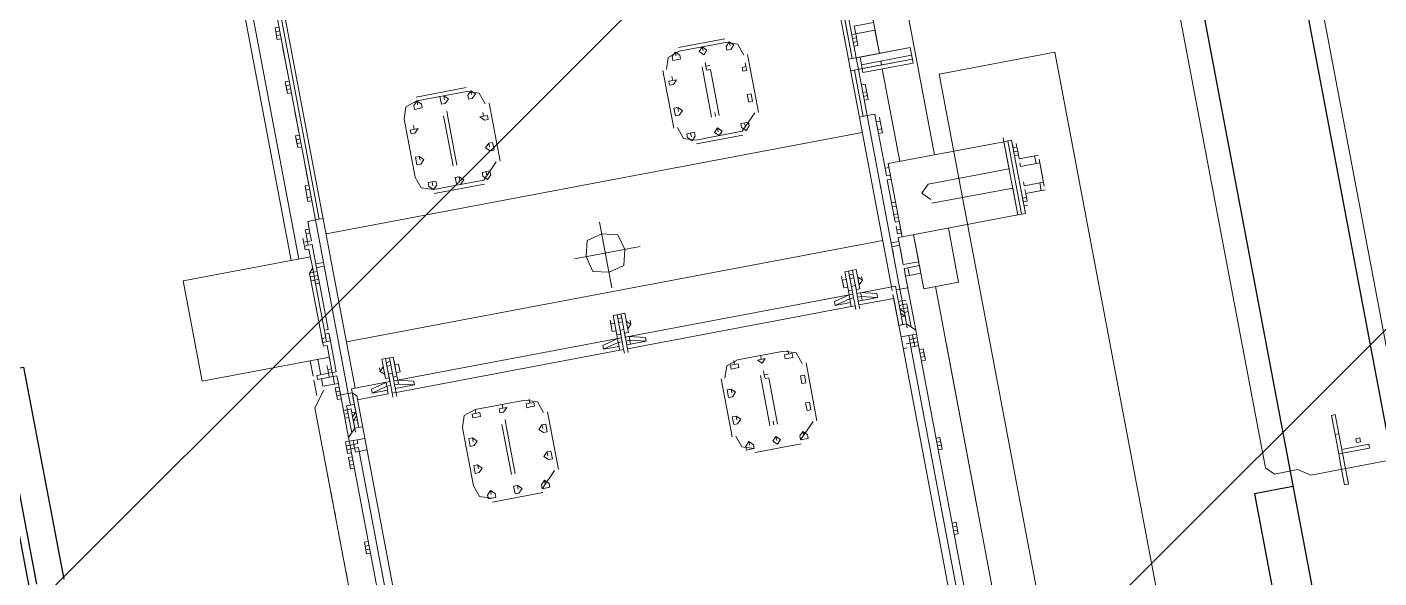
# Model space of a CAD drawing. Extents: x 407440 to 411585, y 6041728 to 6045069.
# Drawn here: x 410399.38 to 410419.14, y 6044248.62 to 6044256.68 of the extents above; entities that cross this region are included whole.
import ezdxf

# ---------------------------------------------------------------- set-up
doc = ezdxf.new("R2010")
doc.units = 0
doc.header["$LTSCALE"] = 5
doc.linetypes.add('foc-TIELINE', pattern=[1.875, 1.25, -0.625])
doc.layers.add('P-PROPOSED-EXISTING-H', color=59, linetype='Continuous')
doc.layers.add('T-TIE', color=201, linetype='foc-TIELINE')

# ---------------------------------------------------------------- blocks, each defined once
blk = doc.blocks.new('P-RIG-877')
at = {"layer": 'T-TIE', "linetype": 'ByBlock', "lineweight": 25}
for points in [[(8.4383, -11.343), (8.2202, -11.343), (8.1513, -11.2741), (7.9906, -11.2741), (7.9906, -10.5393), (-4.1905, -10.5393), (-4.1905, -14.2246), (7.9906, -14.2246), (7.9906, -13.1914), (8.0021, -13.1914), (7.9217, -13.1684)], [(8.4383, -17.4048), (8.2202, -17.4048), (8.1513, -17.4737), (7.9906, -17.4737), (7.9906, -18.2084), (-4.1905, -18.2084), (-4.1905, -14.5231), (7.9906, -14.5231), (7.9906, -15.5564), (8.0021, -15.5564), (7.9217, -15.5794)], [(3.1802, -14.5231), (3.1802, -14.6379), (3.869, -14.6379), (3.869, -14.5231)], [(2.7783, -18.1855), (2.1469, -18.1855), (2.1469, -18.1051), (2.7783, -18.1051)]]:
    blk.add_lwpolyline(points, dxfattribs=at)
at = {"layer": 'T-TIE', "linetype": 'ByBlock', "lineweight": 18}
for points in [[(3.1113, -14.592), (3.1342, -14.569), (3.1342, -14.5002), (3.1572, -14.4657), (3.1572, -14.1787), (0.6774, -14.1787), (0.6774, -14.4657), (0.7003, -14.5002), (0.7003, -14.569), (0.7233, -14.592)], [(3.0883, -14.305), (3.0768, -14.305), (3.0768, -14.3165), (3.0883, -14.3165)], [(2.0321, -15.1546), (2.0321, -15.166), (2.2502, -15.166), (2.2502, -15.1546)], [(2.962, -15.4416), (2.9735, -15.4416)], [(1.7336, -15.476), (1.7451, -15.476)], [(2.0321, -15.476), (1.7566, -15.476)], [(2.365, -15.5105), (2.365, -15.5219), (2.365, -15.5105), (2.3421, -15.5105), (2.3421, -15.476), (2.365, -15.476)], [(2.1469, -15.5219), (2.1469, -15.5105)], [(2.1584, -15.5219), (2.1584, -15.5105)], [(2.5602, -15.5219), (2.5602, -15.5334)], [(1.7451, -15.5564), (1.8828, -15.5564)], [(2.3995, -15.6597), (2.411, -15.6138), (2.3995, -15.6138), (2.388, -15.6597)], [(2.4339, -15.6712), (2.4224, -15.6712)], [(2.4224, -15.6827), (2.4339, -15.6827)], [(2.4339, -15.6827), (2.4224, -15.6827)], [(2.3765, -15.6942), (2.388, -15.6942)], [(1.5958, -15.9123), (1.6073, -15.8778), (1.6417, -15.8664), (1.6073, -15.8778)], [(1.6188, -15.9008), (1.6188, -15.9123), (1.6073, -15.9123), (1.5958, -15.9008), (1.6073, -15.8893)], [(1.6647, -15.8664), (1.6762, -15.8664)], [(1.6877, -15.8664), (1.6762, -15.8664), (1.6762, -15.8778), (1.6877, -15.8778)], [(1.7566, -15.8664), (1.768, -15.8664)], [(1.7795, -15.8778), (1.7566, -15.8778), (1.7566, -15.8664), (1.7795, -15.8664)], [(1.814, -15.8664), (1.8599, -15.9123)], [(1.8484, -15.9123), (1.8369, -15.9123), (1.8369, -15.8893), (1.8484, -15.8893), (1.8599, -15.9008)], [(2.5143, -15.9123), (2.5258, -15.8778), (2.5602, -15.8664), (2.5258, -15.8778)], [(2.5372, -15.9008), (2.5372, -15.9123), (2.5258, -15.9123), (2.5258, -15.8893), (2.5372, -15.8893)], [(2.5946, -15.8664), (2.6061, -15.8664)], [(2.6176, -15.8778), (2.5946, -15.8778), (2.5946, -15.8664), (2.6176, -15.8664)], [(2.675, -15.8664), (2.6865, -15.8664)], [(2.698, -15.8778), (2.675, -15.8778), (2.675, -15.8664), (2.698, -15.8664)], [(2.7324, -15.8664), (2.7783, -15.9123)], [(2.7783, -15.9123), (2.7669, -15.9123), (2.7554, -15.9008), (2.7669, -15.8893), (2.7783, -15.8893)], [(1.5958, -15.9008), (1.6073, -15.9008)], [(1.8369, -15.9008), (1.8484, -15.9008)], [(2.5143, -15.9008), (2.5258, -15.9008)], [(2.7554, -15.9008), (2.7669, -15.9008)], [(1.6188, -15.9812), (1.6073, -15.9927), (1.5958, -15.9812), (1.6073, -15.9697)], [(1.8599, -15.9812), (1.8484, -15.9927), (1.8369, -15.9812), (1.8484, -15.9697)], [(2.5372, -15.9812), (2.5258, -15.9927), (2.5258, -15.9697)], [(2.7783, -15.9812), (2.7669, -15.9927), (2.7554, -15.9812), (2.7669, -15.9697)], [(1.5958, -15.9812), (1.6073, -15.9812)], [(1.8369, -15.9812), (1.8484, -15.9812)], [(2.5143, -15.9812), (2.5258, -15.9812)], [(2.7554, -15.9812), (2.7669, -15.9812)], [(1.6417, -16.096), (1.6073, -16.0845), (1.5958, -16.0501), (1.6073, -16.0845)], [(1.6188, -16.073), (1.6073, -16.073), (1.5958, -16.0615), (1.6073, -16.0501), (1.6188, -16.0501)], [(1.5958, -16.0615), (1.6073, -16.0615)], [(1.6647, -16.0845), (1.6762, -16.0845)], [(1.6877, -16.096), (1.6762, -16.096), (1.6762, -16.073), (1.6877, -16.0845)], [(1.7795, -16.096), (1.7566, -16.096), (1.7566, -16.0845), (1.768, -16.073), (1.7795, -16.0845)], [(1.7566, -16.0845), (1.768, -16.0845)], [(1.8599, -16.0501), (1.8484, -16.0845), (1.814, -16.096), (1.8484, -16.0845)], [(1.8599, -16.0615), (1.8484, -16.073), (1.8369, -16.073), (1.8369, -16.0501), (1.8484, -16.0501)], [(1.8369, -16.0615), (1.8484, -16.0615)], [(2.5602, -16.096), (2.5258, -16.0845), (2.5143, -16.0501), (2.5258, -16.0845)], [(2.5143, -16.0615), (2.5258, -16.0615)], [(2.5372, -16.073), (2.5258, -16.073), (2.5258, -16.0501), (2.5372, -16.0501)], [(2.6176, -16.096), (2.5946, -16.096), (2.5946, -16.0845), (2.6061, -16.073), (2.6176, -16.0845)], [(2.5946, -16.0845), (2.6061, -16.0845)], [(2.698, -16.096), (2.675, -16.096), (2.675, -16.0845), (2.6865, -16.073), (2.698, -16.0845)], [(2.675, -16.0845), (2.6865, -16.0845)], [(2.7783, -16.0501), (2.7669, -16.0845), (2.7324, -16.096), (2.7669, -16.0845)], [(2.7783, -16.0615), (2.7783, -16.073), (2.7669, -16.073), (2.7554, -16.0615), (2.7669, -16.0501), (2.7783, -16.0501)], [(2.7554, -16.0615), (2.7669, -16.0615)], [(2.078, -16.3715), (2.0895, -16.4174), (2.1354, -16.4289), (2.1813, -16.4174), (2.1928, -16.3715), (2.1813, -16.3256), (2.1354, -16.3141), (2.0895, -16.3256)], [(2.3995, -16.3486), (2.411, -16.3026), (2.3995, -16.3026), (2.388, -16.3486)], [(2.388, -16.383), (2.3995, -16.383), (2.411, -16.4289), (2.3995, -16.4289)], [(2.4224, -16.3715), (2.4339, -16.3715)], [(2.4339, -16.3715), (2.4224, -16.3715)], [(1.5958, -16.6815), (1.6073, -16.6471), (1.6417, -16.6356), (1.6073, -16.6471)], [(1.6877, -16.6471), (1.6762, -16.6585), (1.6762, -16.6356), (1.6877, -16.6356)], [(1.7795, -16.6471), (1.768, -16.6585), (1.7566, -16.6471), (1.7566, -16.6356), (1.7795, -16.6356)], [(1.814, -16.6356), (1.8599, -16.6815)], [(2.5143, -16.6815), (2.5258, -16.6471), (2.5602, -16.6356), (2.5258, -16.6471)], [(2.6176, -16.6471), (2.6061, -16.6585), (2.5946, -16.6471), (2.5946, -16.6356), (2.6176, -16.6356)], [(2.698, -16.6471), (2.6865, -16.6585), (2.675, -16.6471), (2.675, -16.6356), (2.698, -16.6356)], [(2.7324, -16.6356), (2.7783, -16.6815)], [(1.6188, -16.67), (1.6188, -16.6815), (1.6073, -16.6815), (1.5958, -16.67), (1.6073, -16.6585)], [(1.5958, -16.67), (1.6073, -16.67)], [(1.6647, -16.6471), (1.6762, -16.6471)], [(1.7566, -16.6471), (1.768, -16.6471)], [(1.8484, -16.6815), (1.8369, -16.6815), (1.8369, -16.6585), (1.8484, -16.6585), (1.8599, -16.67)], [(1.8369, -16.67), (1.8484, -16.67)], [(2.5143, -16.67), (2.5258, -16.67)], [(2.5372, -16.67), (2.5372, -16.6815), (2.5258, -16.6815), (2.5258, -16.6585), (2.5372, -16.6585)], [(2.5946, -16.6471), (2.6061, -16.6471)], [(2.675, -16.6471), (2.6865, -16.6471)], [(2.7783, -16.6815), (2.7669, -16.6815), (2.7554, -16.67), (2.7669, -16.6585), (2.7783, -16.6585)], [(2.7554, -16.67), (2.7669, -16.67)], [(1.6188, -16.7619), (1.5958, -16.7619), (1.5958, -16.7504), (1.6073, -16.7389), (1.6188, -16.7504)], [(1.5958, -16.7504), (1.6073, -16.7504)], [(1.6417, -16.7504), (1.6532, -16.7504)], [(1.8599, -16.7619), (1.8369, -16.7619), (1.8369, -16.7504), (1.8484, -16.7389), (1.8599, -16.7504)], [(1.8369, -16.7504), (1.8484, -16.7504)], [(2.5143, -16.7504), (2.5258, -16.7504)], [(2.5372, -16.7619), (2.5258, -16.7619), (2.5258, -16.7389), (2.5372, -16.7504)], [(2.5602, -16.7504), (2.5717, -16.7504)], [(2.7783, -16.7619), (2.7554, -16.7619), (2.7554, -16.7504), (2.7669, -16.7389), (2.7783, -16.7504)], [(2.7554, -16.7504), (2.7669, -16.7504)], [(1.6188, -16.8422), (1.6073, -16.8422), (1.5958, -16.8308), (1.6073, -16.8193), (1.6188, -16.8193)], [(1.6417, -16.8767), (1.6073, -16.8652), (1.5958, -16.8308), (1.6073, -16.8652)], [(1.8599, -16.8308), (1.8484, -16.8652), (1.814, -16.8767), (1.8484, -16.8652)], [(1.8599, -16.8308), (1.8484, -16.8422), (1.8369, -16.8422), (1.8369, -16.8193), (1.8484, -16.8193)], [(1.8369, -16.8308), (1.8484, -16.8308)], [(2.5602, -16.8767), (2.5258, -16.8652), (2.5143, -16.8308), (2.5258, -16.8652)], [(2.5143, -16.8308), (2.5258, -16.8308)], [(2.5372, -16.8422), (2.5258, -16.8422), (2.5258, -16.8193), (2.5372, -16.8193)], [(2.7783, -16.8308), (2.7669, -16.8652), (2.7324, -16.8767), (2.7669, -16.8652)], [(2.7783, -16.8308), (2.7783, -16.8422), (2.7669, -16.8422), (2.7554, -16.8308), (2.7669, -16.8193), (2.7783, -16.8193)], [(2.7554, -16.8308), (2.7669, -16.8308)], [(1.6647, -16.8537), (1.6762, -16.8537)], [(1.6877, -16.8652), (1.6762, -16.8652), (1.6762, -16.8422), (1.6877, -16.8537)], [(1.7795, -16.8652), (1.7566, -16.8652), (1.7566, -16.8537), (1.768, -16.8422), (1.7795, -16.8537)], [(1.7566, -16.8537), (1.768, -16.8537)], [(2.6176, -16.8652), (2.5946, -16.8652), (2.5946, -16.8537), (2.6061, -16.8422), (2.6176, -16.8537)], [(2.5946, -16.8537), (2.6061, -16.8537)], [(2.698, -16.8652), (2.675, -16.8652), (2.675, -16.8537), (2.6865, -16.8422), (2.698, -16.8537)], [(2.675, -16.8537), (2.6865, -16.8537)], [(2.388, -17.0374), (2.3995, -17.0374), (2.411, -16.9915), (2.3995, -16.9915)], [(2.3765, -17.0604), (2.388, -17.0604)], [(2.3995, -17.0718), (2.411, -17.1178), (2.3995, -17.1178), (2.388, -17.0718)], [(2.4224, -17.0604), (2.4339, -17.0604)], [(2.4339, -17.0604), (2.4224, -17.0604)], [(1.4581, -17.1867), (1.4695, -17.1867)], [(1.9058, -17.2096), (1.9173, -17.2096), (1.9173, -17.2211), (1.9402, -17.2211), (1.9402, -17.2096), (1.9173, -17.2096)], [(1.9288, -17.2211), (1.9402, -17.2211)], [(1.9402, -17.2211), (1.9517, -17.2211)], [(1.9517, -17.2326), (1.9632, -17.2326)], [(2.2273, -17.2211), (2.2387, -17.2211)], [(2.3076, -17.2326), (2.3191, -17.2326)], [(2.388, -17.2211), (2.388, -17.2096)], [(2.4569, -17.1981), (2.4454, -17.1981), (2.4569, -17.1981), (2.4569, -17.2096), (2.4684, -17.2096), (2.4684, -17.1981)], [(2.5602, -17.1981), (2.5717, -17.1981)]]:
    blk.add_lwpolyline(points, close=True, dxfattribs=at)
for points in [[(3.0998, -14.3624), (3.0998, -14.282), (3.1113, -14.282), (3.1113, -14.3624), (3.1113, -14.3739), (3.1572, -14.3739), (3.2031, -14.3739), (3.1572, -14.3739), (3.1113, -14.3739), (3.0539, -14.3739), (2.9965, -14.3739), (3.0539, -14.3739), (3.0539, -14.3624), (2.9965, -14.3624), (2.9965, -14.3739), (3.0539, -14.3739)], [(2.9965, -14.3624), (3.0539, -14.3624), (3.1113, -14.3624), (3.1572, -14.3624), (3.2031, -14.3624), (3.1916, -14.3624)], [(3.0539, -14.3624), (2.9965, -14.3624), (2.9965, -14.3739)], [(3.1113, -14.3739), (3.1572, -14.3739), (3.1572, -14.3624), (3.2031, -14.3624)], [(3.1113, -14.3624), (3.1572, -14.3624), (3.1113, -14.3624)], [(3.2031, -14.3739), (3.2031, -14.3624), (3.2031, -14.3739)], [(5.2697, -15.3153), (1.8025, -15.3153), (1.8025, -14.9709), (5.2697, -14.9709)], [(2.0895, -15.0742), (2.0895, -15.1316), (2.078, -15.1316), (2.0665, -15.1316), (2.0551, -15.1316), (2.0551, -15.1431), (2.0436, -15.1431)], [(2.1125, -15.0857), (2.0895, -15.0857)], [(2.1584, -15.0742), (2.1125, -15.0742), (2.1125, -15.1316), (2.101, -15.1316)], [(2.1813, -15.0742), (2.101, -15.0742)], [(2.1699, -15.0742), (2.1699, -15.1316), (2.1584, -15.1316)], [(2.1928, -15.0857), (2.1699, -15.0857)], [(2.1928, -15.0742), (2.1928, -15.1316), (2.1813, -15.1316)], [(2.1928, -15.1431), (2.2043, -15.1431), (2.2043, -15.1316), (2.2158, -15.1316), (2.2043, -15.1316), (2.2043, -15.1431), (2.078, -15.1431), (2.0665, -15.1431), (2.0551, -15.1431), (2.0321, -15.1431), (2.2502, -15.1431), (2.2273, -15.1431), (2.2273, -15.1316)], [(2.0551, -15.1431), (2.0665, -15.1431), (2.0665, -15.1316), (2.0551, -15.1316), (2.0436, -15.1316)], [(2.078, -15.1316), (2.0665, -15.1316)], [(2.078, -15.1431), (2.078, -15.1316), (2.078, -15.1431)], [(2.2043, -15.1431), (2.2158, -15.1431), (2.2043, -15.1431), (2.2158, -15.1431), (2.2158, -15.1316), (2.2043, -15.1316), (2.1928, -15.1316), (2.2043, -15.1316)], [(2.1584, -15.4071), (2.1354, -15.4301), (2.1125, -15.4071), (2.1125, -15.166), (2.0321, -15.166), (2.0206, -15.166)], [(2.0321, -15.1546), (2.0321, -15.1431)], [(2.0321, -15.166), (2.0321, -15.5105), (2.2502, -15.5105), (2.2502, -15.166)], [(2.0665, -15.1431), (2.0665, -15.1431)], [(2.0665, -15.1431), (2.0665, -15.1431)], [(2.2387, -15.166), (2.2502, -15.166), (2.1699, -15.166), (2.1699, -15.4071)], [(2.2158, -15.1431), (2.2158, -15.1431)], [(2.2158, -15.1431), (2.2158, -15.1431)], [(2.2502, -15.1546), (2.2502, -15.1431), (2.2387, -15.1431)], [(2.0321, -15.3727), (1.0447, -15.3727), (1.0447, -15.476)], [(2.2502, -15.3727), (2.411, -15.3727), (2.411, -15.476), (2.2502, -15.476), (2.3306, -15.476), (2.3306, -15.5219), (2.2502, -15.5219), (2.2502, -15.5105)], [(1.7106, -15.3842), (1.7566, -15.3842), (1.7566, -15.5334), (1.7106, -15.5334), (1.7106, -15.3842), (1.7106, -15.5679)], [(1.7336, -15.3842), (1.7336, -15.5334)], [(1.7451, -15.5334), (1.7451, -15.3842), (1.7451, -15.5679)], [(3.3065, -15.4416), (2.411, -15.4416)], [(2.5717, -15.4416), (2.5832, -15.4416), (3.1113, -15.4416), (3.0998, -15.4416)], [(2.6635, -15.4416), (2.652, -15.4416)], [(2.6865, -15.4416), (2.675, -15.4416)], [(2.7324, -15.4416), (2.7209, -15.4416), (2.7095, -15.4416)], [(2.8013, -15.4416), (2.7898, -15.4416)], [(2.8243, -15.4416), (2.8128, -15.4416)], [(2.8702, -15.4416), (2.8587, -15.4416)], [(2.9046, -15.4416), (2.8931, -15.4416)], [(3.008, -15.4416), (2.9965, -15.4416)], [(3.0424, -15.4416), (3.0309, -15.4416)], [(1.6188, -15.476), (1.6188, -15.5334), (1.6417, -15.5334), (1.6417, -15.476), (1.6417, -15.5334), (1.6417, -15.476), (1.7106, -15.476), (1.2973, -15.476)], [(1.9976, -15.476), (1.9862, -15.476)], [(1.6417, -15.5449), (1.6417, -15.5334), (1.6762, -15.5334), (1.6762, -15.5449)], [(1.6647, -15.5449), (1.6647, -15.5334), (1.6417, -15.5334)], [(1.6417, -15.5334), (1.6417, -15.5334)], [(1.6417, -15.5334), (1.6417, -15.5334)], [(1.6532, -15.5449), (1.6532, -15.5334)], [(1.6532, -15.5334), (1.6532, -15.5334)], [(1.6532, -15.5334), (1.6532, -15.5334)], [(1.6647, -15.5334), (1.6647, -15.5334)], [(1.6647, -15.5334), (1.6647, -15.5334)], [(1.791, -15.5449), (1.791, -15.5334), (1.8369, -15.5334), (1.8369, -15.5449)], [(1.8254, -15.5449), (1.8254, -15.5334), (1.8025, -15.5334)], [(1.8025, -15.5334), (1.8025, -15.5334)], [(1.8025, -15.5334), (1.8025, -15.5334)], [(1.814, -15.5449), (1.814, -15.5334)], [(1.814, -15.5334), (1.814, -15.5334)], [(1.814, -15.5334), (1.814, -15.5334)], [(1.8254, -15.5334), (1.8254, -15.5334)], [(1.8254, -15.5334), (1.8254, -15.5334)], [(2.5258, -15.5219), (2.365, -15.5219), (2.3995, -15.5219), (2.3995, -15.5449), (2.4339, -15.5449), (2.3995, -15.5449), (1.8828, -15.5449), (1.8828, -15.5679)], [(2.3995, -15.5564), (2.3995, -15.5449), (1.8828, -15.5449), (1.8828, -15.5219), (1.9058, -15.5219), (1.8943, -15.5219), (1.9058, -15.5219), (1.9402, -15.5219)], [(1.8943, -15.5105), (1.9058, -15.5105), (1.9058, -15.5219), (1.9058, -15.5105), (1.9402, -15.5105), (1.9402, -15.5219), (2.0436, -15.5219), (2.0321, -15.5219), (2.0436, -15.5219), (2.0665, -15.5219), (2.0436, -15.5219), (2.0665, -15.5219), (2.0665, -15.5105), (2.0436, -15.5105), (2.0436, -15.5219), (2.0436, -15.5105), (2.0321, -15.5105)], [(1.9288, -15.5219), (1.9058, -15.5219), (1.9288, -15.5219), (1.9288, -15.5105)], [(1.9402, -15.5105), (1.9402, -15.5105)], [(1.9402, -15.5219), (1.9402, -15.5219)], [(2.0665, -15.5105), (2.0665, -15.5105)], [(2.0665, -15.5219), (2.0665, -15.5219)], [(2.2043, -15.5105), (2.2043, -15.5219), (2.078, -15.5219), (2.078, -15.5105)], [(2.1813, -15.5219), (2.1813, -15.5105), (2.1813, -15.5219)], [(2.1928, -15.5105), (2.1928, -15.5219)], [(2.2273, -15.5219), (2.2387, -15.5219), (2.2158, -15.5219), (2.2387, -15.5219), (2.2387, -15.5105), (2.2158, -15.5105)], [(2.2158, -15.5219), (2.2387, -15.5219), (2.2273, -15.5219), (2.2273, -15.5105), (2.2387, -15.5105)], [(2.2158, -15.5105), (2.2158, -15.5105)], [(2.2158, -15.5219), (2.2158, -15.5219)], [(2.2617, -15.5219), (2.2617, -15.5449)], [(2.2732, -15.5449), (2.2732, -15.5219)], [(2.3306, -15.5105), (2.3306, -15.5219), (2.2961, -15.5219), (2.2847, -15.5219)], [(2.365, -15.5219), (2.3421, -15.5219), (2.365, -15.5219), (2.3535, -15.5219), (2.365, -15.5219), (2.3421, -15.5219), (2.3421, -15.5105)], [(2.3421, -15.5105), (2.3421, -15.5105)], [(2.3421, -15.5219), (2.3421, -15.5219)], [(2.365, -15.5105), (2.3535, -15.5105)], [(2.5372, -15.5449), (2.5487, -15.5449), (2.5487, -15.5219), (2.5372, -15.5219), (2.5487, -15.5219), (2.5372, -15.5219), (2.5258, -15.5219), (2.5028, -15.5449), (2.5028, -15.5679), (2.5028, -15.5564), (2.388, -15.5564), (2.388, -15.6712), (2.3995, -15.6712), (2.3995, -15.6597), (2.3995, -15.6712), (2.4224, -15.6712), (2.4224, -15.5679), (3.6853, -15.5679), (3.6853, -15.763)], [(2.5143, -15.5449), (2.4684, -15.5449), (2.4569, -15.5449), (2.4684, -15.5449), (2.4684, -15.5334), (2.4569, -15.5334), (2.4569, -15.5564), (2.4569, -15.5449), (2.4454, -15.5449), (2.4339, -15.5449), (2.4454, -15.5449), (2.4569, -15.5449), (2.4684, -15.5449), (2.4569, -15.5449), (2.4684, -15.5449), (2.4569, -15.5449)], [(2.4339, -15.5564), (2.4339, -15.5334)], [(2.4684, -15.5219), (2.4569, -15.5219), (2.4454, -15.5219)], [(2.4454, -15.5449), (2.4569, -15.5449), (2.4684, -15.5449), (2.4569, -15.5449), (2.4454, -15.5449), (2.4454, -15.5334), (2.4454, -15.5564)], [(2.4684, -15.5334), (2.4569, -15.5334), (2.4454, -15.5334)], [(2.4454, -15.5564), (2.4454, -15.5334), (2.4454, -15.5564)], [(2.4569, -15.5564), (2.4684, -15.5449), (2.4684, -15.5334), (2.5143, -15.5334)], [(2.5372, -15.5679), (2.5372, -15.5219), (2.5487, -15.5219), (2.5717, -15.5219)], [(2.5602, -15.5449), (2.5487, -15.5449), (2.5602, -15.5449), (2.5487, -15.5449), (2.5602, -15.5449), (2.5602, -15.5564), (2.5602, -15.5334), (2.5717, -15.5334), (2.5487, -15.5334), (2.5372, -15.5334)], [(2.5487, -15.5334), (2.5487, -15.5449)], [(3.4672, -15.5449), (3.4213, -15.5449), (3.4213, -15.5219), (2.5717, -15.5219), (2.5717, -15.5334), (2.5717, -15.5449), (2.5602, -15.5449), (2.5717, -15.5449), (2.5602, -15.5449), (2.5717, -15.5449)], [(2.5602, -15.5334), (2.5602, -15.5334)], [(2.5602, -15.5334), (2.5602, -15.5564)], [(2.5602, -15.5334), (2.5602, -15.5334)], [(2.5832, -15.5219), (2.5832, -15.5105), (2.6176, -15.5105), (2.6176, -15.5219)], [(2.6061, -15.5219), (2.6061, -15.5105), (2.5832, -15.5105)], [(2.5832, -15.5105), (2.5832, -15.5105)], [(2.5832, -15.5219), (2.5832, -15.5219)], [(2.5946, -15.5219), (2.5946, -15.5105)], [(2.5946, -15.5105), (2.5946, -15.5105)], [(2.5946, -15.5219), (2.5946, -15.5219)], [(2.6061, -15.5105), (2.6061, -15.5105)], [(2.6061, -15.5219), (2.6061, -15.5219)], [(2.8472, -15.5219), (2.8472, -15.5105), (2.8817, -15.5105), (2.8817, -15.5219)], [(2.8702, -15.5219), (2.8702, -15.5105), (2.8472, -15.5105)], [(2.8472, -15.5105), (2.8472, -15.5105)], [(2.8472, -15.5219), (2.8472, -15.5219)], [(2.8587, -15.5219), (2.8587, -15.5105)], [(2.8587, -15.5105), (2.8587, -15.5105)], [(2.8587, -15.5219), (2.8587, -15.5219)], [(2.8702, -15.5105), (2.8702, -15.5105)], [(2.8702, -15.5219), (2.8702, -15.5219)], [(3.0998, -15.5219), (3.0998, -15.5105), (3.1342, -15.5105), (3.1342, -15.5219)], [(3.1113, -15.5219), (3.1113, -15.5105), (3.1342, -15.5105)], [(3.1113, -15.5105), (3.1113, -15.5105)], [(3.1113, -15.5219), (3.1113, -15.5219)], [(3.1228, -15.5219), (3.1228, -15.5105)], [(3.1228, -15.5105), (3.1228, -15.5105)], [(3.1228, -15.5219), (3.1228, -15.5219)], [(3.1342, -15.5105), (3.1342, -15.5105)], [(3.1342, -15.5219), (3.1342, -15.5219)], [(2.3995, -15.5679), (2.388, -15.5679), (0.1148, -15.5679)], [(1.8828, -15.5449), (1.7451, -15.5449), (1.7106, -15.5449), (1.2744, -15.5449), (1.2514, -15.5449), (1.2055, -15.5449), (1.1251, -15.5449), (1.1251, -15.5564), (1.1251, -15.5679)], [(1.4121, -15.5564), (1.7106, -15.5564), (1.2744, -15.5564)], [(1.9288, -17.1637), (1.9288, -15.5679)], [(2.101, -15.5449), (2.0895, -15.5449)], [(2.2502, -17.1637), (2.2502, -15.5679)], [(2.2961, -15.5449), (2.2847, -15.5449)], [(2.411, -15.5564), (2.411, -15.5564)], [(2.5028, -15.5679), (2.411, -15.5679)], [(2.4798, -15.5564), (2.4798, -15.5449), (2.4684, -15.5564)], [(2.5028, -15.5449), (2.4798, -15.5449)], [(2.5487, -15.5449), (2.5487, -15.5449)], [(3.4098, -15.5449), (3.4213, -15.5449), (3.4098, -15.5449), (3.4213, -15.5449), (2.5717, -15.5449), (3.4327, -15.5449), (3.4327, -15.5679)], [(2.5717, -15.5679), (2.5717, -15.5564)], [(2.411, -15.6138), (2.411, -15.6712)], [(2.3535, -15.6597), (2.365, -15.6597), (2.3421, -15.6597), (2.3535, -15.6482), (2.365, -15.6597)], [(2.3535, -15.6482), (2.3421, -15.6482)], [(2.388, -16.3486), (2.3995, -16.3486), (2.3995, -16.36), (2.388, -16.36), (2.3765, -16.36), (2.388, -16.36), (2.388, -15.6827), (2.3765, -15.6827), (2.3765, -15.6942), (2.3191, -15.6942), (2.3191, -15.6597), (2.3765, -15.6597), (2.3765, -15.6712), (2.3306, -15.6712)], [(2.3191, -15.6712), (2.3306, -15.6712), (2.3306, -15.6827), (2.3421, -15.6827), (2.3421, -15.6712)], [(2.388, -16.36), (2.3995, -16.36), (2.4224, -16.36), (2.4339, -16.36), (2.4224, -16.36), (2.4224, -15.6942), (2.3995, -15.6942), (2.411, -15.7401), (2.3995, -15.7401), (2.388, -15.6942), (2.3995, -15.6942), (2.3995, -15.6827), (2.388, -15.6827), (2.3765, -15.6827), (2.3306, -15.6827), (2.3191, -15.6827)], [(2.3535, -15.6827), (2.365, -15.6827), (2.3535, -15.6827), (2.365, -15.6827), (2.365, -15.6712), (2.365, -15.6827), (2.3995, -15.6827), (2.411, -15.6827), (2.4224, -15.6827), (2.4224, -15.6942)], [(2.388, -15.6712), (2.3995, -15.6712), (2.365, -15.6712), (2.3535, -15.6712), (2.365, -15.6712)], [(2.388, -15.6597), (2.388, -15.6597)], [(2.411, -15.6597), (2.3995, -15.6597)], [(2.411, -15.6712), (2.411, -15.6712)], [(2.411, -15.6712), (2.411, -15.6712)], [(2.411, -15.6827), (2.411, -15.6827)], [(2.411, -15.6827), (2.411, -15.6827)], [(2.4224, -15.6712), (2.4224, -15.6712)], [(2.3306, -15.7056), (2.3421, -15.7056), (2.3421, -15.6942)], [(2.3535, -15.7056), (2.365, -15.7056), (2.3421, -15.7056), (2.365, -15.7056), (2.365, -15.6942)], [(2.388, -15.6942), (2.3995, -15.6942), (2.388, -15.6942), (2.3765, -15.6942)], [(2.3995, -15.6942), (2.3995, -15.6942)], [(2.411, -15.6942), (2.411, -15.7401)], [(1.814, -15.8549), (1.6417, -15.8549), (1.814, -15.8549)], [(1.6762, -15.8664), (1.6647, -15.8664)], [(1.768, -15.8664), (1.7566, -15.8664)], [(2.7324, -15.8549), (2.5602, -15.8549), (2.7324, -15.8549)], [(2.6061, -15.8664), (2.5946, -15.8664)], [(2.6865, -15.8664), (2.675, -15.8664)], [(1.5843, -15.9123), (1.5843, -16.0501)], [(1.6073, -15.9008), (1.5958, -15.9008)], [(1.5958, -15.9123), (1.5958, -16.0501)], [(1.8599, -16.0501), (1.8599, -15.9123)], [(1.8714, -16.0501), (1.8714, -15.9123)], [(2.5258, -15.9008), (2.5143, -15.9008)], [(2.5143, -15.9123), (2.5143, -16.0501), (2.5143, -15.9123)], [(2.7898, -16.0501), (2.7898, -15.9123), (2.7898, -16.0501)], [(1.6532, -15.9812), (1.6417, -15.9812), (1.6532, -15.9812), (1.6532, -15.9697)], [(1.6417, -15.9812), (1.6647, -15.9812), (1.6647, -15.9697), (1.8025, -15.9697)], [(2.7209, -15.9697), (2.5832, -15.9697), (2.5832, -15.9812), (2.5717, -15.9812), (2.5602, -15.9812), (2.5717, -15.9812), (2.5717, -15.9697)], [(1.6073, -15.9812), (1.5958, -15.9812)], [(1.8025, -15.9927), (1.6532, -15.9927)], [(1.8025, -15.9812), (1.791, -15.9812)], [(2.5258, -15.9812), (2.5143, -15.9812)], [(2.7209, -15.9927), (2.5717, -15.9927)], [(2.7209, -15.9812), (2.7095, -15.9812)], [(1.6073, -16.0615), (1.5958, -16.0615)], [(1.6762, -16.0845), (1.6647, -16.0845)], [(1.768, -16.0845), (1.7566, -16.0845)], [(2.5258, -16.0615), (2.5143, -16.0615)], [(2.6061, -16.0845), (2.5946, -16.0845)], [(2.6865, -16.0845), (2.675, -16.0845)], [(1.6417, -16.1075), (1.814, -16.1075), (1.6417, -16.1075)], [(2.5602, -16.1075), (2.7324, -16.1075), (2.5602, -16.1075)], [(2.1354, -16.4634), (2.1354, -16.2682)], [(2.411, -16.3026), (2.411, -16.36)], [(2.3765, -17.0489), (2.388, -17.0489), (2.388, -16.3715), (2.3765, -16.3715), (2.3765, -16.383), (2.3191, -16.383), (2.3191, -16.3486), (2.3765, -16.3486), (2.3765, -16.36), (2.3306, -16.36)], [(2.3191, -16.36), (2.3306, -16.36), (2.3306, -16.3715), (2.3421, -16.3715), (2.3421, -16.36)], [(2.3535, -16.3486), (2.365, -16.3486), (2.3421, -16.3486), (2.3535, -16.3371), (2.365, -16.3486)], [(2.3535, -16.3371), (2.3421, -16.3371)], [(2.3535, -16.3715), (2.365, -16.3715), (2.3535, -16.3715), (2.365, -16.3715), (2.365, -16.36), (2.365, -16.3715), (2.3995, -16.3715), (2.411, -16.3715), (2.4224, -16.3715), (2.4224, -16.383)], [(2.3995, -16.36), (2.365, -16.36), (2.3535, -16.36), (2.365, -16.36)], [(2.388, -16.3486), (2.388, -16.3486)], [(2.411, -16.3486), (2.3995, -16.3486)], [(2.411, -16.36), (2.411, -16.36)], [(2.411, -16.36), (2.411, -16.36)], [(2.4224, -16.36), (2.4224, -16.36)], [(2.2387, -16.3715), (2.0436, -16.3715)], [(2.3765, -16.3715), (2.3306, -16.3715), (2.3191, -16.3715)], [(2.3306, -16.3945), (2.3421, -16.3945), (2.3421, -16.383)], [(2.3535, -16.3945), (2.365, -16.3945), (2.3421, -16.3945), (2.365, -16.3945), (2.365, -16.383)], [(2.3995, -16.383), (2.3995, -16.3715), (2.388, -16.3715), (2.388, -16.383), (2.3765, -16.383)], [(2.4224, -17.0489), (2.4339, -17.0489), (2.4224, -17.0489), (2.4224, -16.383), (2.3995, -16.383), (2.3995, -16.3715), (2.388, -16.3715)], [(2.3995, -16.383), (2.3995, -16.383)], [(2.411, -16.3715), (2.411, -16.3715)], [(2.411, -16.3715), (2.411, -16.3715)], [(2.411, -16.383), (2.411, -16.4289)], [(0.1492, -16.4174), (0.1492, -16.4289), (0.2067, -16.4289), (0.2067, -16.4174), (0.2067, -16.4289), (0.1952, -16.4289), (0.1952, -16.4404), (0.1952, -16.4519), (0.1952, -17.1637), (0.1148, -17.1637), (2.388, -17.1637)], [(1.814, -16.6241), (1.6417, -16.6241), (1.814, -16.6241)], [(2.7324, -16.6241), (2.5602, -16.6241), (2.7324, -16.6241)], [(1.6073, -16.67), (1.5958, -16.67)], [(1.6762, -16.6471), (1.6647, -16.6471)], [(1.768, -16.6471), (1.7566, -16.6471)], [(2.5258, -16.67), (2.5143, -16.67)], [(2.6061, -16.6471), (2.5946, -16.6471)], [(2.6865, -16.6471), (2.675, -16.6471)], [(1.5843, -16.6815), (1.5843, -16.8308)], [(1.5958, -16.6815), (1.5958, -16.8308), (1.6073, -16.8308), (1.5958, -16.8308), (1.6073, -16.8308)], [(1.8599, -16.8308), (1.8599, -16.6815)], [(1.8714, -16.8308), (1.8714, -16.6815)], [(2.5143, -16.6815), (2.5143, -16.8308), (2.5143, -16.6815)], [(2.7898, -16.8308), (2.7898, -16.6815), (2.7898, -16.8308)], [(1.6073, -16.7504), (1.5958, -16.7504)], [(1.6532, -16.7504), (1.6417, -16.7504), (1.6647, -16.7504), (1.8025, -16.7504), (1.791, -16.7504)], [(2.5258, -16.7504), (2.5143, -16.7504)], [(2.7095, -16.7504), (2.7209, -16.7504), (2.5832, -16.7504), (2.5717, -16.7504), (2.5602, -16.7504)], [(1.8025, -16.7619), (1.6532, -16.7619)], [(2.7209, -16.7619), (2.5717, -16.7619)], [(2.5258, -16.8308), (2.5143, -16.8308)], [(1.6417, -16.8767), (1.814, -16.8767), (1.6417, -16.8767)], [(1.6762, -16.8537), (1.6647, -16.8537)], [(1.768, -16.8537), (1.7566, -16.8537)], [(2.5602, -16.8767), (2.7324, -16.8767), (2.5602, -16.8767)], [(2.6061, -16.8537), (2.5946, -16.8537)], [(2.6865, -16.8537), (2.675, -16.8537)], [(3.6853, -16.9685), (3.6853, -17.1637), (2.411, -17.1637), (2.3995, -17.1752), (2.3995, -17.1867), (1.8828, -17.1867), (1.8828, -17.1637)], [(2.411, -17.0489), (2.411, -16.9915)], [(2.3306, -17.0374), (2.3421, -17.0374), (2.365, -17.0374), (2.365, -17.0259), (2.3421, -17.0259), (2.3421, -17.0374)], [(2.3306, -17.0604), (2.3765, -17.0604), (2.3765, -17.0718), (2.3191, -17.0718), (2.3191, -17.0374), (2.3765, -17.0374), (2.3765, -17.0489), (2.3306, -17.0489), (2.3191, -17.0489)], [(2.3191, -17.0604), (2.3306, -17.0604), (2.3306, -17.0489), (2.3421, -17.0489), (2.3421, -17.0604)], [(2.3535, -17.0718), (2.365, -17.0718), (2.3421, -17.0718), (2.3535, -17.0833), (2.365, -17.0718)], [(2.411, -17.1178), (2.411, -17.0718), (2.3995, -17.0718), (2.3995, -17.0604), (2.411, -17.0604), (2.4224, -17.0604), (2.4224, -17.0489), (2.3995, -17.0489), (2.365, -17.0489), (2.3535, -17.0489), (2.365, -17.0489), (2.365, -17.0604), (2.365, -17.0489)], [(2.411, -17.1752), (2.5028, -17.1752), (2.388, -17.1752), (2.388, -17.0604), (2.3995, -17.0604), (2.365, -17.0604), (2.3535, -17.0604), (2.365, -17.0604), (2.3535, -17.0604)], [(2.388, -17.0489), (2.3995, -17.0489), (2.3995, -17.0374), (2.3995, -17.0489), (2.388, -17.0489), (2.388, -17.0374), (2.3765, -17.0374)], [(2.4224, -17.1637), (2.4224, -17.0718), (2.3995, -17.0718), (2.388, -17.0718), (2.3995, -17.0718)], [(2.388, -17.0718), (2.388, -17.0718)], [(2.3995, -17.0374), (2.3995, -17.0374)], [(2.411, -17.0489), (2.411, -17.0489)], [(2.411, -17.0489), (2.411, -17.0489)], [(2.411, -17.0604), (2.411, -17.0604)], [(2.411, -17.0604), (2.411, -17.0604)], [(2.4224, -17.0718), (2.4224, -17.0718)], [(2.3535, -17.0833), (2.3421, -17.0833)], [(1.9862, -17.2555), (1.1251, -17.2555), (1.0677, -17.1867), (1.0677, -17.1637)], [(1.8828, -17.1752), (1.4121, -17.1752), (1.1251, -17.1752), (1.1251, -17.1867), (1.1366, -17.1867), (1.1366, -17.1981), (1.1481, -17.1981), (1.1481, -17.1867), (1.1366, -17.1867), (1.1481, -17.1867), (1.1366, -17.1867), (1.1481, -17.1867), (1.1366, -17.1867)], [(1.171, -17.2096), (1.1825, -17.2096), (1.1825, -17.1867), (1.2055, -17.1867), (1.8828, -17.1867), (2.3995, -17.1867), (2.4339, -17.1867), (2.3995, -17.1867), (2.3995, -17.2096), (2.365, -17.2096), (2.3421, -17.2096)], [(1.3432, -17.1867), (1.3432, -17.1981), (1.3088, -17.1981), (1.3088, -17.1867)], [(1.3203, -17.1867), (1.3203, -17.1981), (1.3432, -17.1981)], [(1.3318, -17.1867), (1.3318, -17.1981)], [(1.3662, -17.1867), (1.3777, -17.1867), (1.4466, -17.1867)], [(1.4351, -17.1867), (1.4236, -17.1867)], [(1.4695, -17.1867), (1.4695, -17.1981), (1.504, -17.1981), (1.504, -17.1867), (1.5384, -17.1867), (1.5269, -17.1867), (1.5155, -17.1867)], [(1.481, -17.1867), (1.481, -17.1981), (1.504, -17.1981)], [(1.4925, -17.1867), (1.4925, -17.1981)], [(1.5729, -17.1867), (1.5614, -17.1867), (1.6303, -17.1867), (1.6303, -17.1981), (1.6647, -17.1981), (1.6647, -17.1867)], [(1.6188, -17.1867), (1.6073, -17.1867)], [(1.6532, -17.1867), (1.6532, -17.1981), (1.6303, -17.1981)], [(1.6417, -17.1867), (1.6417, -17.1981)], [(1.7221, -17.1867), (1.7106, -17.1867)], [(1.7336, -17.1867), (1.7221, -17.1867), (1.7795, -17.1867), (1.768, -17.1867)], [(1.7566, -17.1867), (1.768, -17.1867), (1.7566, -17.1867), (1.7451, -17.1867)], [(1.8254, -17.1867), (1.8254, -17.1981), (1.7795, -17.1981), (1.7795, -17.1867)], [(1.814, -17.1867), (1.814, -17.1981), (1.791, -17.1981), (1.791, -17.1867)], [(1.8828, -17.1867), (1.8828, -17.2096), (1.9058, -17.2096), (1.9058, -17.2211), (1.9173, -17.2211), (1.9402, -17.2211), (1.9402, -17.2326), (1.9288, -17.2326), (1.9402, -17.2326)], [(2.0091, -17.1867), (2.0091, -17.2096)], [(2.0436, -17.2211), (2.0436, -17.2096), (2.0321, -17.2096), (2.0206, -17.2096), (2.0206, -17.1867)], [(2.101, -17.1867), (2.0895, -17.1867)], [(2.2961, -17.1867), (2.2847, -17.1867)], [(2.5028, -17.1637), (2.5028, -17.1867), (2.5258, -17.2096), (2.365, -17.2096), (2.3535, -17.2096), (2.365, -17.2096), (2.3421, -17.2096), (2.3421, -17.2211), (2.365, -17.2211), (2.365, -17.2096), (2.365, -17.2211), (2.3421, -17.2211), (2.3421, -17.2326), (2.3306, -17.2326), (2.3191, -17.2326), (2.3306, -17.2326), (2.3421, -17.2326)], [(2.4339, -17.1752), (2.4339, -17.1981), (2.4454, -17.1981), (2.4454, -17.2096), (2.4569, -17.2096), (2.4684, -17.2096), (2.4684, -17.1981), (2.4569, -17.1981), (2.4684, -17.1981), (2.4569, -17.1981), (2.4684, -17.1981), (2.4569, -17.1981), (2.4684, -17.1981)], [(2.5143, -17.1867), (2.4684, -17.1867), (2.4569, -17.1752), (2.4569, -17.1867), (2.4454, -17.1867), (2.4569, -17.1867), (2.4684, -17.1867)], [(2.4454, -17.2096), (2.4454, -17.1867), (2.4454, -17.2096)], [(2.4798, -17.1752), (2.4798, -17.1867), (2.4684, -17.1752)], [(2.5028, -17.1867), (2.4798, -17.1867)], [(2.5028, -17.1752), (2.4913, -17.1752)], [(2.5372, -17.1637), (2.5372, -17.2211), (2.5487, -17.2211), (2.5717, -17.2211), (2.5717, -17.2096), (2.5487, -17.2096), (2.5372, -17.2096), (2.5487, -17.2096), (2.5372, -17.2096), (2.5258, -17.2096)], [(2.5372, -17.1981), (2.5487, -17.1981), (2.5602, -17.1981), (2.5487, -17.1981), (2.5602, -17.1981), (2.5602, -17.2096), (2.5602, -17.1867), (2.5717, -17.1867), (2.5717, -17.1637)], [(2.5487, -17.1981), (2.5487, -17.1867), (2.5372, -17.1867)], [(2.5602, -17.2211), (2.5602, -17.2096), (2.5602, -17.1867), (2.5602, -17.1981), (2.5717, -17.1981), (2.5602, -17.1981), (2.5487, -17.1981), (2.5487, -17.2211)], [(3.4327, -17.1637), (3.4327, -17.1867), (2.5717, -17.1867), (3.4213, -17.1867), (3.4098, -17.1867), (3.4213, -17.1867)], [(2.5717, -17.1981), (2.5717, -17.1867)], [(1.3203, -17.1981), (1.3203, -17.1981)], [(1.3203, -17.1981), (1.3203, -17.1981)], [(1.3318, -17.1981), (1.3318, -17.1981)], [(1.3318, -17.1981), (1.3318, -17.1981)], [(1.3432, -17.1981), (1.3432, -17.1981)], [(1.3432, -17.1981), (1.3432, -17.1981)], [(1.481, -17.1981), (1.481, -17.1981)], [(1.481, -17.1981), (1.481, -17.1981)], [(1.4925, -17.1981), (1.4925, -17.1981)], [(1.4925, -17.1981), (1.4925, -17.1981)], [(1.504, -17.1981), (1.504, -17.1981)], [(1.504, -17.1981), (1.504, -17.1981)], [(1.6303, -17.1981), (1.6303, -17.1981)], [(1.6303, -17.1981), (1.6303, -17.1981)], [(1.6417, -17.1981), (1.6417, -17.1981)], [(1.6417, -17.1981), (1.6417, -17.1981)], [(1.6532, -17.1981), (1.6532, -17.1981)], [(1.6532, -17.1981), (1.6532, -17.1981)], [(1.791, -17.1981), (1.791, -17.1981)], [(1.791, -17.1981), (1.791, -17.1981)], [(1.8025, -17.1981), (1.8025, -17.1981)], [(1.8025, -17.1981), (1.8025, -17.1981)], [(1.814, -17.1981), (1.814, -17.1981)], [(1.814, -17.1981), (1.814, -17.1981)], [(1.9402, -17.2096), (1.9173, -17.2096)], [(1.9288, -17.2326), (1.9402, -17.2326), (1.9517, -17.2326), (1.9517, -17.2211), (1.9517, -17.2096), (2.0321, -17.2096), (2.0321, -17.2211), (2.0436, -17.2211), (2.0665, -17.2211), (2.0665, -17.2096), (2.0321, -17.2096), (2.0551, -17.2096), (2.0551, -17.2211), (2.0551, -17.2326), (2.0551, -17.2211), (2.2273, -17.2211), (2.2387, -17.2211), (2.2387, -17.2096), (2.2387, -17.2211), (2.2158, -17.2211), (2.2158, -17.2096), (2.2387, -17.2096)], [(1.9402, -17.2096), (1.9402, -17.2096)], [(1.9402, -17.2211), (1.9402, -17.2211)], [(1.9517, -17.2211), (1.9517, -17.2211)], [(1.9517, -17.2326), (1.9517, -17.2326)], [(1.9632, -17.2326), (1.9517, -17.2326)], [(1.9632, -17.2211), (1.9632, -17.2326), (1.9632, -17.2211), (2.0321, -17.2211), (2.0321, -17.2326), (2.0436, -17.2326), (2.0321, -17.2326), (2.0436, -17.2326), (2.0551, -17.2326), (2.0436, -17.2326), (2.0321, -17.2326)], [(2.2847, -17.2211), (2.2847, -17.6), (1.9862, -17.6), (1.9862, -17.2211)], [(2.3191, -17.2211), (2.3306, -17.2211), (2.3191, -17.2211), (2.2502, -17.2211), (2.2502, -17.2326), (2.0321, -17.2326), (2.0206, -17.2211), (2.0321, -17.2211)], [(2.0551, -17.2211), (2.0321, -17.2211), (2.0436, -17.2211), (2.0436, -17.2326), (2.0551, -17.2326)], [(2.0436, -17.2211), (2.0436, -17.2211)], [(2.0436, -17.2326), (2.0436, -17.2326)], [(2.0665, -17.2096), (2.2043, -17.2096), (2.2043, -17.2211)], [(2.0665, -17.2096), (2.0665, -17.2096)], [(2.0665, -17.2211), (2.0665, -17.2211)], [(2.2158, -17.2096), (2.2387, -17.2096), (2.2273, -17.2096), (2.2387, -17.2096), (2.3306, -17.2096), (2.3306, -17.2211), (2.3421, -17.2211), (2.3421, -17.267), (2.3306, -17.267), (2.3306, -17.2326), (2.3306, -17.2211)], [(2.2158, -17.2096), (2.2158, -17.2096)], [(2.2158, -17.2211), (2.2387, -17.2211), (2.2387, -17.2326), (2.2273, -17.2326), (2.2387, -17.2326), (2.2273, -17.2326), (2.2158, -17.2326), (2.2273, -17.2326), (2.2158, -17.2326)], [(2.2158, -17.2211), (2.2158, -17.2211)], [(2.2273, -17.2211), (2.2273, -17.2326), (2.2273, -17.2211)], [(2.2387, -17.2326), (2.2273, -17.2326)], [(2.2387, -17.2211), (2.2387, -17.2211)], [(2.2387, -17.2326), (2.2387, -17.2326)], [(2.2502, -17.2211), (2.2502, -17.2326)], [(2.3191, -17.2326), (2.3076, -17.2326)], [(2.3191, -17.2211), (2.3191, -17.2326), (2.3191, -17.2211)], [(2.3306, -17.2211), (2.3306, -17.2211)], [(2.3306, -17.2326), (2.3306, -17.2326)], [(2.3421, -17.2096), (2.3421, -17.2096)], [(2.3535, -17.2211), (2.365, -17.2211), (2.365, -17.2555), (2.3421, -17.2555)], [(2.3421, -17.2211), (2.3421, -17.2211)], [(2.3765, -17.2555), (2.4224, -17.29), (3.3065, -17.29), (3.3524, -17.2555), (3.3639, -17.2096)], [(2.411, -17.2211), (2.411, -17.2096), (2.411, -17.2211), (2.3765, -17.2211), (2.3765, -17.2096), (2.3765, -17.2211), (2.3995, -17.2211), (2.3995, -17.2096), (2.3995, -17.2211)], [(2.3765, -17.2211), (2.3765, -17.2211)], [(2.3765, -17.2211), (2.3765, -17.2211)], [(2.388, -17.2211), (2.388, -17.2211)], [(2.388, -17.2211), (2.388, -17.2211)], [(2.3995, -17.2211), (2.3995, -17.2211)], [(2.3995, -17.2211), (2.3995, -17.2211)], [(2.4339, -17.1981), (2.4454, -17.1981), (2.4569, -17.1981), (2.4684, -17.1981), (2.5143, -17.1981)], [(2.5487, -17.1981), (2.5487, -17.1981)], [(2.5602, -17.1981), (2.5602, -17.1981)], [(2.5602, -17.2096), (2.5602, -17.2096)], [(3.4327, -17.2096), (3.4213, -17.2096), (2.5717, -17.2096)], [(2.6176, -17.2096), (2.6176, -17.2211), (2.5832, -17.2211), (2.5832, -17.2096)], [(2.6061, -17.2096), (2.6061, -17.2211), (2.5832, -17.2211)], [(2.5832, -17.2211), (2.5832, -17.2211)], [(2.5832, -17.2211), (2.5832, -17.2211)], [(2.5946, -17.2096), (2.5946, -17.2211)], [(2.5946, -17.2211), (2.5946, -17.2211)], [(2.5946, -17.2211), (2.5946, -17.2211)], [(2.6061, -17.2211), (2.6061, -17.2211)], [(2.6061, -17.2211), (2.6061, -17.2211)], [(2.8702, -17.2096), (2.8702, -17.2211), (2.8357, -17.2211), (2.8357, -17.2096)], [(2.8472, -17.2096), (2.8472, -17.2211), (2.8702, -17.2211)], [(2.8472, -17.2211), (2.8472, -17.2211)], [(2.8472, -17.2211), (2.8472, -17.2211)], [(2.8587, -17.2096), (2.8587, -17.2211)], [(2.8587, -17.2211), (2.8587, -17.2211)], [(2.8587, -17.2211), (2.8587, -17.2211)], [(2.8702, -17.2211), (2.8702, -17.2211)], [(2.8702, -17.2211), (2.8702, -17.2211)], [(2.3306, -17.2555), (2.2847, -17.2555)], [(0.0459, -17.2785), (1.9862, -17.2785)], [(2.2847, -17.2785), (2.3306, -17.2785)], [(2.3421, -17.2785), (2.388, -17.2785)], [(3.1228, -17.29), (3.1342, -17.29), (2.6061, -17.29), (2.5946, -17.29)], [(2.6865, -17.29), (2.675, -17.29)], [(2.7095, -17.29), (2.698, -17.29)], [(2.7439, -17.29), (2.7324, -17.29)], [(2.7783, -17.29), (2.7669, -17.29)], [(2.8243, -17.29), (2.8128, -17.29)], [(2.8472, -17.29), (2.8357, -17.29)], [(2.8931, -17.29), (2.8817, -17.29)], [(2.9276, -17.29), (2.9161, -17.29)]]:
    blk.add_lwpolyline(points, dxfattribs=at)

msp = doc.modelspace()

# ---------------------------------------------------------------- hatches: boundary and pattern name
at = {"layer": 'P-PROPOSED-EXISTING-H'}
h = msp.add_hatch(dxfattribs=at)
h.set_pattern_fill('ANSI31', color=256, scale=3.498392, style=0)
h.set_pattern_definition([(45, (-102.852, 2739.382), (-7.854113246, 7.854113246), [])])
edge = h.paths.add_edge_path()
edge.add_line((410849.565, 6043843.767), (410381.581, 6043755.258))
edge.add_line((410381.581, 6043755.258), (409934.712, 6043670.743))
edge.add_line((409934.712, 6043670.743), (409814.106, 6044308.44))
edge.add_line((409814.106, 6044308.44), (410263.945, 6044377.375))
edge.add_line((410263.945, 6044377.375), (410794.85, 6044458.734))
edge.add_line((410794.85, 6044458.734), (411169.273, 6044565.411))
edge.add_line((411169.273, 6044565.411), (411290.002, 6043927.065))
edge.add_line((411290.002, 6043927.065), (411039.067, 6043879.607))
edge.add_arc((410922.403, 6043977.554), 152.33, 241.43508, 319.98432, ccw=False)

# ---------------------------------------------------------------- block references
at = {"layer": 'T-TIE', "linetype": 'ByBlock', "xscale": 4.999999999955019, "yscale": 4.999999999955019, "zscale": 4.999999999955019, "rotation": 280.7096999997605}
msp.add_blockref('P-RIG-877', (410486.28, 6044279.077), dxfattribs=at)

doc.saveas('drawing.dxf')
